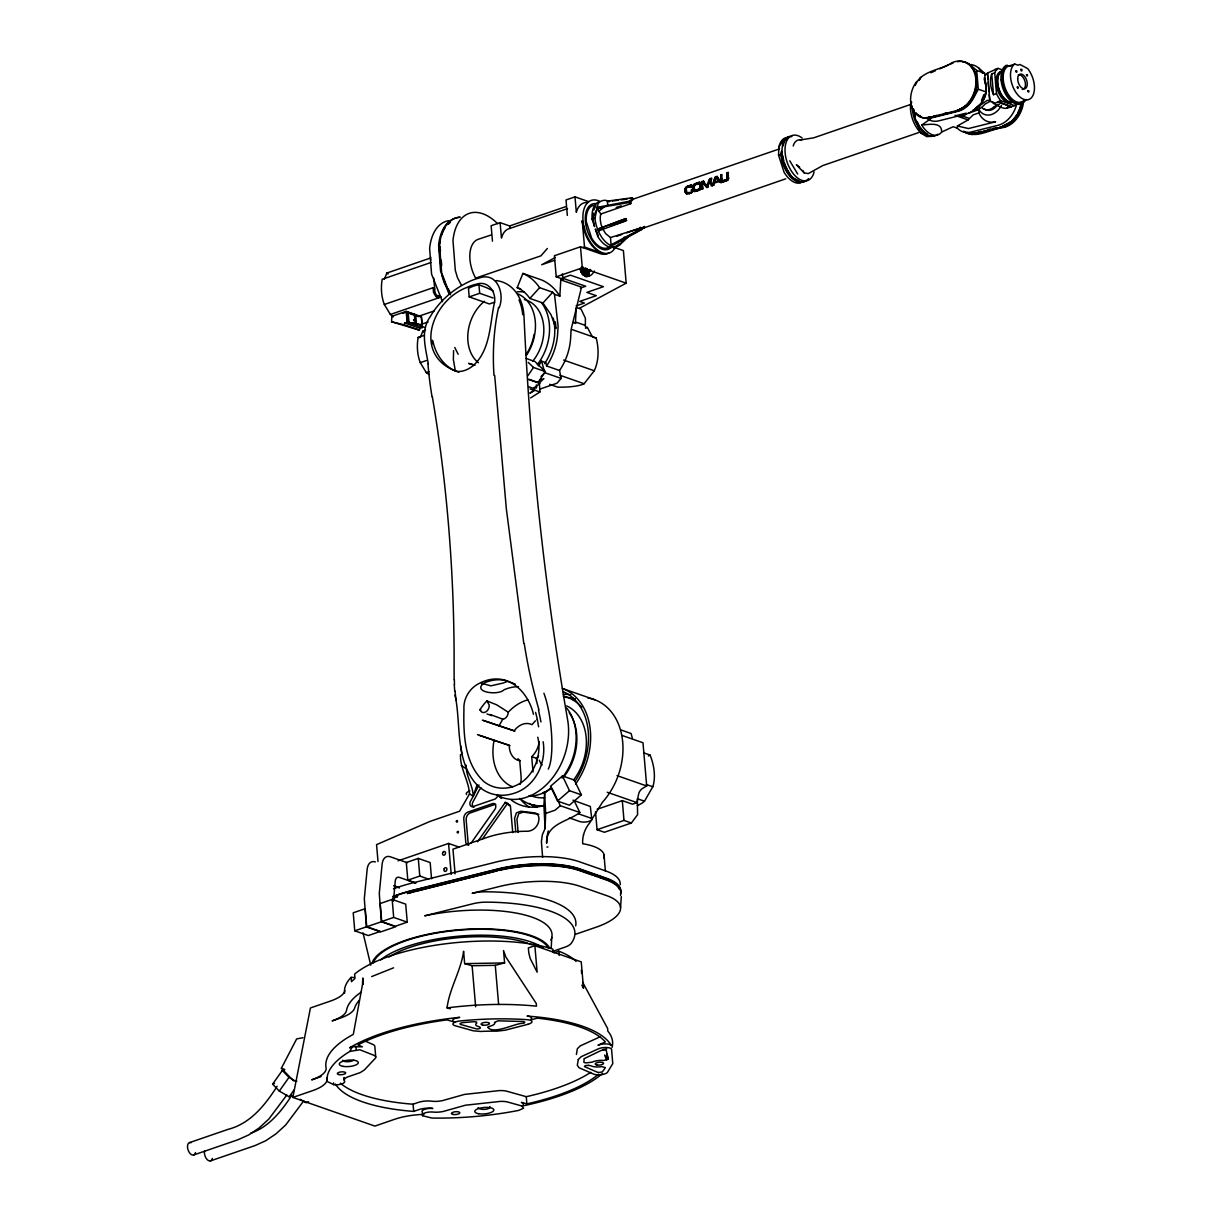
<?xml version="1.0" encoding="UTF-8"?>
<svg xmlns="http://www.w3.org/2000/svg" width="1222" height="1222" viewBox="0 0 1222 1222"><rect width="100%" height="100%" fill="white"/><g stroke="black" fill="none" stroke-linecap="round" stroke-linejoin="round"><path stroke-width="1.5" d="M393.469 901.164L395.241 881.138A7.668 4.323 71 0 1 399.38 877.396L415.648 883.094M721.866 178.137L721.973 178.183A15.351 8.661 71 0 1 721.988 174.563L720.843 174.868L721.515 181.345A1.741 1.451 -82.7 0 0 722.065 181.788A1.741 1.421 -89.8 0 0 722.599 181.864L723.057 181.879A4.552 3.712 87.4 0 0 723.531 181.757L724.02 181.62M542.614 857.386L541.407 841.393L542.369 834.748L545.088 828.531L545.669 813.424L544.615 793.093L551.55 787.289M1016.719 104.069A25.708 19.384 -70.7 0 1 998.007 125.316L970.864 132.068A23.019 17.368 -70.7 0 1 957.345 128.188L957.422 125.973L968.099 119.924L973.14 114.883L978.898 112.898A22.897 17.276 -70.7 0 0 995.579 121.803L968.435 128.554L957.422 125.973M1001.521 105.245A17.261 13.03 -70.7 0 1 978.914 109.598L978.898 112.898M581.764 269.1L580.236 270.154L581.26 268.366M582.329 271.712C582.054 277.669 581.764 268.718 585.506 269.237A1.848 1.069 -80.3 0 0 585.827 268.183M581.535 270.337L582.97 269.13L582.97 266.9M583.459 273.529L583.902 271.253L587.278 268.779L586.759 269.39A2.108 1.222 -80.3 0 0 587.125 268.748M544.615 793.093L543.912 805.527L545.088 828.531M582.222 270.077L583.031 267.664L583.169 268.412M800.609 182.903A23.783 13.427 71 0 1 784.081 172.241L778.521 155.148L778.964 146.762L783.974 139.919A23.783 13.427 71 0 1 791.871 136.665M551.183 948.409L551.779 937.442M555.307 321.86A47.582 35.881 -70.7 0 1 555.949 328.565L551.091 314.864L542.95 303.01L529.859 298.443A47.582 35.881 -70.7 0 0 517.212 287.674L522.894 273.423A62.918 47.459 -70.7 0 1 539.62 287.674L552.695 292.241A71.197 64.43 86.2 0 1 554.513 294.303L559.844 296.167L560.791 279.869L562.884 279.135L562.441 273.881M585.139 325.312L575.47 321.997L576.31 307.47L581.076 309.135L585.399 318.239L585.353 326.763L587.385 327.465L591.708 335.561A5.316 1.726 64.6 0 0 593.189 337.272L596.153 337.975A34.048 20.896 82.6 0 1 594.259 370.755L584.116 383.723A34.048 7.912 3.3 0 1 557.69 387.145L549.625 384.334M497.751 796.316L495.338 798.928L473.204 806.551A3.834 2.887 -70.7 0 1 470.256 805.313A3.834 2.887 -70.7 0 1 470.516 801.204L473.174 796.347C473.22 785.593 465.506 775.573 466.193 765.262M620.547 907.488L621.311 896.551M686.932 186.676A9.516 6.202 -54.9 0 0 686.443 186.89L685.068 189.716A11.181 10.372 19.7 0 0 685.053 190.372L685.084 190.693M684.977 189.135L684.962 189.379A11.38 10.509 23.7 0 0 684.962 190.495M701.611 182.261L702.192 189.074L703.215 188.723A15.351 8.661 71 0 1 702.497 182.139L702.757 182.124A21.492 6.339 40 0 0 706.958 187.516L706.835 187.47A21.492 6.339 40 0 1 702.665 182.093M711.693 178.794L710.578 182.124L712.395 185.652L711.235 185.958A15.351 8.661 71 0 1 710.517 179.374M984.856 82.302A16.696 12.587 -70.7 0 1 979.616 104.893L979.509 106.65A17.459 13.167 -70.7 0 1 974.606 109.125M979.357 105.107L979.509 106.65M453.591 350.653L453.362 359.543L455.348 371.045M582.222 274.186A15.351 8.875 -80.3 0 0 583.459 275.439L583.536 271.91M590.745 270.062L588.867 271.727L588.805 276.325L589.019 271.758L590.593 270.031M590.211 269.497L587.034 271.788L587.018 276.676L587.446 271.055L590.058 269.466M580.099 269.619L581.244 268.657M582.069 270.062L583.031 267.664M588.042 269.68L585.033 271.956L584.941 276.309A15.351 8.875 -80.3 0 0 587.018 276.676M581.687 270.368L581.107 272.369L582.191 270.52M700.97 188.57L701.031 187.44M576.387 1054.449L577.349 1048.751L580.236 1045.895L600.155 1036.791M597.146 809.285L622.303 800.624L632.538 804.198L637.029 802.64L638.464 794.712A7.668 5.789 -70.7 0 1 642.558 788.419L646.698 785.975L642.986 742.762L622.059 735.445M499.126 307.807C505.144 293.769 497.033 271.147 478.764 278.173A38.798 15.947 -36.9 0 0 470.302 281.075C453.912 288.499 439.492 300.795 430.388 316.406C420.062 330.902 425.699 348.026 428.25 363.759M423.958 1114.388A38.371 12.877 -4.9 0 0 394.63 1119.291L374.894 1126.088L292.852 1097.432L310.434 1007.967L330.429 1001.078A38.371 12.877 -4.9 0 0 344.833 990.599M911.123 104.527L911.658 101.991M624.259 237.053A23.982 13.534 71 0 1 608.739 244.4A23.982 13.534 71 0 1 594.977 218.219L598.062 203.692A23.982 13.534 71 0 1 607.914 200.897M806.077 180.382A23.783 13.427 71 0 1 790.802 177.159A23.783 13.427 71 0 1 780.919 154.323L781.561 151.284L781.393 154.476A23.019 12.984 71 0 0 801.113 181.635M783.974 139.919L783.348 142.837L784.341 140.545A23.019 12.984 71 0 1 788.541 137.582M583.536 834.87L583.108 836.795A21.782 16.436 -70.7 0 0 582.711 843.73L583.245 843.822A50.652 16.986 -4.9 0 1 603.851 858.073M583.306 273.499L584.528 270.856L583.688 271.941M584.895 269.909L585.75 268.168M582.497 271.742L583.2 270.826L582.13 273.056M583.474 269.833L584.345 268.29A1.772 1.023 -80.3 0 1 583.704 269.466L582.039 270.49A1.833 1.069 -80.3 0 0 581.107 272.369L581.55 271.253M419.406 330.154L391.59 321.768L391.804 316.315L406.178 311.366L421.407 316.681L422.323 327.496L419.94 328.321L404.711 323.005L404.177 324.838L419.406 330.154L419.94 328.321M460.679 745.863L461.977 754.173L460.48 754.692C459.961 768.455 468.576 780.171 469.553 793.826L473.174 796.347L477.115 784.616M983.832 94.629L981.587 100.723L986.276 92.001L984.657 73.228L978.791 68.127A25.708 19.384 -70.7 0 0 970.833 64.537M598.551 211.482L603.744 207.221L597.146 208.015L600.766 214.018L630.72 203.707L629.605 202.44L630.063 201.08L597.909 207.221L592.135 219.196L594.549 226.62L593.082 219.517A22.439 12.663 71 0 1 593.235 213.04M630.72 203.707L631.178 202.363L630.063 201.08M622.899 239.191L644.086 227.796L644.544 226.452M915.278 85.509C920.533 70.601 940.65 70.357 952.152 62.643A25.708 19.384 -70.7 0 1 975.828 79.247A25.708 19.384 -70.7 0 1 956.276 110.744L929.132 117.495A23.019 17.368 -70.7 0 1 911.856 107.231A23.019 17.368 -70.7 0 1 916.714 81.492M1007.906 106.711C1005.66 111.889 994.066 103.366 989.851 100.861A5.759 4.338 -70.7 0 0 986.811 100.571L979.601 105.734M429.518 258.361L386.824 273.056L384.731 278.494A3.315 1.115 -78.6 0 1 384.288 279.181M425.485 330.276L422.781 331.208L420.673 336.661A3.315 1.115 -78.6 0 1 420.017 337.547L418.123 337.44A43.87 33.101 -70.7 0 0 420.276 362.644L426.325 372.618A43.87 14.725 -4.9 0 0 429.212 374.482M584.742 269.879L585.552 268.703L585.155 269.619M643.704 752.859L650.073 755.074A34.048 19.216 71 0 1 652.792 786.769L644.498 801.204A34.048 11.426 -4.9 0 1 637.273 805.588M699.213 190.052A9.868 8.035 87.4 0 0 699.824 189.746L699.992 189.654A2.979 2.398 89.7 0 0 700.45 189.273L700.924 187.409M344.024 1078.934L344.115 1077.483L344.528 1080.065M473.174 796.347L478.963 784.906M709.386 179.71L709.799 178.672A21.11 13.87 -69.4 0 0 706.927 185.927L707.049 185.973M296.9 1081.088L293.479 1080.767L281.365 1068.272L296.656 1038.899L302.964 1037.722M349.874 1051.424L359.894 1049.774L373.871 1055.289A11.517 3.865 -4.9 0 1 374.497 1059.138L364.385 1069.937L360.246 1072.595L348.331 1076.689A11.517 3.865 -4.9 0 0 344.421 1081.088A7.286 2.444 -4.9 0 1 341.885 1083.883A7.286 2.444 -4.9 0 1 333.743 1084.678L327.175 1081.485A143.875 48.269 -4.9 0 1 349.874 1051.424L352.303 1046.75L362.384 1046.811L357.985 1044.902A140.805 47.23 -4.9 0 1 446.885 1019.896L454.706 1022.096M482.339 720.109L499.004 725.853L502.792 719.193A6.141 4.628 -70.7 0 0 508.26 712.212A46.039 34.735 -70.7 0 1 527.828 699.9M962.905 61.757A25.708 19.384 -70.7 0 1 970.833 65.346L976.699 70.448L978.303 89.221L973.629 97.943A25.708 19.384 -70.7 0 1 957.941 111.324L930.797 118.076L928.17 117.495L930.782 117.343M700.771 189.059L700.588 189.318A2.856 2.307 89.4 0 1 700.267 189.593L699.916 189.807A10.708 8.722 86.9 0 1 699.366 190.082M918.975 80.484L920.792 77.291L919.127 80.209M469.553 793.826L459.579 811.24L429.9 821.444L376.559 844.646L378.01 861.525M527.721 375.964L533.464 367.455L545.363 371.61L538.016 382.471L529.111 379.355M292.379 1095.645L289.186 1096.821L279.303 1091.078L272.613 1084.174L282.297 1070.457L284.023 1069.815M277.104 1086.312C265.357 1104.749 250.479 1123.598 228.3 1129.281L189.563 1142.601M279.303 1091.078L288.988 1077.361L282.297 1070.457M286.819 1095.019L268.794 1119.092L259.018 1128.028L248.845 1134.856L237.969 1139.744L193.595 1155.004M289.186 1096.821L294.028 1089.963M291.844 1095.233C281.61 1111.012 269.039 1126.959 250.617 1133.298M470.867 843.409L494.879 809.407A3.834 2.887 -70.7 0 0 495.506 805.069A3.834 2.887 -70.7 0 0 492.466 803.618L467.812 812.111A5.759 4.338 -70.7 0 0 463.78 819.061L465.781 842.264A3.834 2.887 -70.7 0 0 468.561 844.967M477.497 841.775L505.328 802.335L510.231 805.313M482.155 839.377L507.71 803.159M303.713 1100.915L285.673 1124.988L275.912 1133.924L265.739 1140.752L254.863 1145.64L210.474 1160.9M595.511 811.698L597.054 829.707L604.416 832.274L631.377 823.002L637.578 814.692L637.365 798.714L644.498 801.204M590.058 270.429L588.867 271.727M588.133 270.612L587.034 271.788M560.791 279.869L581.535 287.109L571.132 329.405L570.643 337.944A49.873 37.622 -70.7 0 1 559.539 370.495L561.142 378.408L557.018 383.204L539.681 389.176M547.38 248.463L540.949 255.841L475.618 278.127A27.816 15.703 71 0 1 478.841 239.1L491.091 235.006M584.177 268.947L583.322 269.802M529.859 298.443L539.62 287.674M542.95 303.01L552.695 292.241M535.435 720.812L531.952 724.661A19.185 14.465 -70.7 0 0 514.172 730.771L483.5 720.506M541.056 376.559L544.737 372.679L541.636 361.193L545.913 362.69L546.585 365.974L559.539 370.495M623.159 241.712L630.567 234.67M727.808 180.001L728.465 178.458A2.811 1.909 -85.9 0 0 728.434 177.816L728.327 176.839M581.122 269.68L581.626 266.747M562.456 775.939L550.48 786.296L557.522 801.067L569.406 805.222L581.382 794.85L574.34 780.079L562.456 775.939L569.498 790.695L581.382 794.85M557.522 801.067L569.498 790.695M548.281 830.914A38.371 28.946 -70.7 0 0 546.646 843.226C545.837 823.689 568.169 821.642 579.824 812.508L560.318 805.695L555.155 810.155L545.669 813.424M472.486 366.264C490.114 351.188 489.823 325.51 494.055 304.507C497.4 293.311 488.525 279.701 476.076 284.268A33.666 14.939 -38.8 0 0 466.575 287.582C431.32 300.902 412.578 355.22 456.356 371.305A27.892 20.071 -64.5 0 0 472.456 366.157M546.921 847.029L547.991 846.968M727.182 179.222L727.212 172.684A15.351 8.661 71 0 0 727.197 176.304L727.334 176.457M957.345 128.188L953.16 126.721L941.673 132.037A23.019 12.984 71 0 1 921.724 125.072L930.614 118.855M995.212 69.287L996.755 69.837M606.601 1060.192L604.691 1055.044L608.082 1059.214L606.341 1050.66A3.07 1.023 -4.9 0 0 604.172 1049.988A3.07 1.023 -4.9 0 0 601.025 1050.538L583.994 1058.741A113.951 38.218 -4.9 0 1 583.856 1061.964A3.07 1.023 -4.9 0 0 586.575 1062.834L592.044 1062.162A9.593 3.223 -4.9 0 1 603.668 1060.452L608.082 1059.214L607.212 1054.342M999.718 127.21L1003.109 126.37L1013.267 120.306A24.944 18.819 -70.7 0 0 1021.898 102.404M968.038 104.573L957.926 110.591L968.038 104.573A24.944 18.819 -70.7 0 0 970.573 66.11M529.859 393.056L534.503 390.108L539.925 391.987L539.406 382.868L543.882 378.621L540.414 379.813M530.394 392.995L534.381 390.46L533.8 388.52L528.622 386.717M530.623 397.914L539.925 391.987M650.073 755.074L648.347 755.99M696.83 184.171L695.792 184.537A13.778 9.348 -58.1 0 0 695.226 184.812A7.118 4.903 -59.2 0 0 694.753 184.965L694.111 186.569A9.348 8.722 -5.1 0 0 694.111 187.073L694.371 189.273A4.308 3.865 -62.7 0 0 694.539 189.807L695.181 190.25A9.669 7.76 -85.8 0 0 695.898 190.082A28.152 22.607 -86 0 0 696.571 189.884A31.207 25.082 -86.4 0 0 697.258 189.654L697.136 189.639A31.192 25.097 -86.8 0 1 696.464 189.868L696.235 189.929A28.167 22.592 -85.4 0 1 695.547 190.082L694.111 188.448A14.297 11.441 56.5 0 1 694.05 187.974L694.753 184.904M1003.109 126.37L1013.267 120.306M598.047 229.003L625.832 218.585L626.565 220.357L625.114 221.182L598.78 230.775L598.047 229.003L625.832 218.585M598.78 230.775L600.689 229.69M686.336 186.89L685.099 188.402A5.499 4.781 -42.2 0 0 685.007 189.135M610.481 237.572L641.626 227.674L641.779 229.507L640.588 229.094L611.092 244.797L610.481 237.572L605.623 233.585L602.599 228.606M641.779 229.507L614.529 244.446L611.092 244.797M579.289 308.372L626.183 283.168L623.388 250.571L613.429 247.104M555.43 257.445L541.713 264.746L554.62 260.301M930.843 72.785L935.288 70.815M939.749 68.86L948.654 64.934M950.136 64.277L953.099 62.964M481.468 788.098L480.582 788.572A4.246 3.208 -70.7 0 0 479.146 790.298A293.586 221.457 -70.7 0 1 472.883 802.029A3.834 2.887 -70.7 0 0 473.892 807.36M957.208 110.347L962.493 108.147A24.944 18.819 -70.7 0 0 971.414 99.119M1002.391 126.126L1007.722 123.896M606.738 1048.934L602.736 1049.652M726.708 180.657L726.937 180.566A16.971 13.793 88.3 0 0 727.472 180.306A2.918 2.383 87.4 0 0 727.961 180.031L728.587 178.595A2.612 1.787 -85.7 0 0 728.556 177.938L728.495 177.404M371.687 976.561L393.576 967.824M352.303 1046.75L349.568 1047.819A143.875 48.269 -4.9 0 1 459.716 1017.361A7.668 2.581 -4.9 0 0 453.469 1021.607M698.159 189.273L698.281 189.227A14.878 11.945 -86 0 0 699.198 188.83L699.839 187.302A8.86 2.551 89.8 0 0 699.794 186.844L699.763 186.202M726.235 180.841L725.456 181.055M690.476 193.091L690.613 193.045A16.833 13.717 87.3 0 0 691.683 192.664L691.56 192.618A15.642 12.739 87.4 0 1 690.613 193.03L689.468 193.458L690.461 193.183M726.036 180.917L724.371 181.421M698.144 189.364L698.541 189.211A14.145 11.319 -85 0 0 699.167 188.875A6.339 5.071 -85.4 0 0 699.564 188.723L699.962 187.272M695.669 184.507L697.38 183.987M695.746 183.606L696.754 183.239M726.632 179.435A21.385 17.139 -85.3 0 1 725.807 179.787L724.035 180.444A15.794 12.694 -86.7 0 1 723.012 180.734M725.685 179.894L723.913 180.413A15.046 12.067 -85.8 0 1 722.889 180.673M696.25 183.422L695.624 183.575A20.453 13.274 -54.5 0 0 694.783 183.774M689.361 192.312L688.139 192.709M393.469 898.109L397.608 896.581L392.72 898.139M272.613 1084.174L274.522 1083.471M308.631 1101.77L306.065 1102.718L300.138 1099.265M688.383 187.088L688.903 186.813M696.311 183.315L698.541 182.658A10.28 6.614 -54.1 0 1 699.488 182.46M688.551 185.988L688.398 186.034A27.22 17.551 -54.2 0 0 687.925 186.111L687.879 186.309A27.281 17.444 -53.7 0 1 688.505 186.172M696.647 183.193L698.342 182.643M689.666 193.458L688.765 193.687M566.107 206.518L509.635 225.963L500.119 222.633L491.137 225.719L492.451 241.177M588.729 201.661L574.997 196.864L566.015 199.965L567.329 215.408M500.119 222.633L501.448 238.076A27.816 15.703 71 0 1 509.849 228.453L567.497 208.626M607.701 205.204L607.395 201.584L609.641 200.82L631.743 197.842L633.042 199.629M393.255 316.315A43.87 14.725 -4.9 0 1 390.383 314.466L384.334 304.492A43.87 33.101 -70.7 0 1 382.18 279.288L430.954 262.501M609.702 201.615L607.395 201.584M1001.964 69.746L998.038 68.371L987.468 73.045A5.759 4.338 -70.7 0 1 984.657 75.367M1022.875 102.373A20.53 11.578 71 0 1 1004.194 91.558A20.53 11.578 71 0 1 1005.874 65.576L1010.808 66.355M1014.734 64.048A19.185 10.83 71 0 0 1014.504 90.092A19.185 10.83 71 0 0 1032.468 96.355A19.185 10.83 71 0 0 1027.626 68.554L1019.927 64.461L1018.018 65.194L1014.734 64.048L1007.386 66.568A19.185 10.83 71 0 0 1006.424 91.146A19.185 10.83 71 0 0 1023.822 100.555M597.146 208.015L629.605 202.44M994.708 72.831L996.495 93.666L993.501 94.705A20.53 11.578 71 0 1 991.714 73.855L994.708 72.831A20.53 11.578 71 0 1 998.038 68.371M631.163 199.843L779.514 148.885M910.344 104.573L813.715 137.826L800.166 139.995M626.84 202.333L631.973 200.576L631.743 197.842M616.209 207.511L621.204 205.8M594.977 218.219L592.135 219.196A23.982 13.534 71 0 1 599.59 201.584M701.535 181.513L703.857 181.62M709.799 178.672L711.739 178.091M715.542 176.701L715.176 177.709A19.98 13.106 -73 0 0 712.823 185.5L712.701 185.454A19.934 13.091 -73 0 1 715.542 176.701L717.467 176.93A19.995 6.599 43 0 0 721.27 182.597L719.468 182.246M727.212 172.684L728.373 172.363A15.351 8.661 71 0 0 728.358 175.983L728.236 175.937M778.521 155.148L780.919 154.323M1002.346 78.422L1001.23 80.041L1003.231 80.835L1002.346 78.422A20.53 11.578 71 0 1 1007.218 65.117M716.153 177.434L716.413 177.434A20.255 6.584 42.5 0 0 718.46 180.673L714.473 181.971A20.316 13.32 -72 0 1 716.153 177.45L716.413 177.434A20.255 6.568 42.5 0 0 718.383 180.642L718.475 180.673M1003.033 78.666L1001.933 80.163L1003.231 80.835M688.903 186.844A13.518 9.18 -58.2 0 1 690.629 186.34L691.194 187.638L692.309 187.149M691.423 189.792L691.591 190.281A4.903 2.765 -88 0 1 691.637 190.876C689.758 193.213 693.76 186.783 692.462 192.022A1.894 1.528 89.4 0 1 692.08 192.419L692.553 190.25M691.545 189.838L692.492 189.624M713.77 185.072A19.888 13.121 -72.5 0 1 714.137 183.163L718.948 181.559L719.59 182.292M706.835 187.47L707.782 187.226A21.37 14.022 -68.7 0 1 710.501 179.466A21.37 14.022 -68.7 0 0 707.675 187.195L707.782 187.226M712.701 185.454L713.938 185.118M610.588 225.856L626.565 220.357M384.334 304.492L433.123 287.705L434.574 288.759M997.824 101.823L1011.404 106.742L997.824 101.823L1000.818 100.784L1014.581 105.596A20.53 11.578 71 0 0 1016.399 103.839M993.532 103.61L998.023 102.068M608.709 252.969A27.816 15.703 71 0 1 600.124 253.626L580.496 246.783L554.421 255.749L556.224 276.814L562.884 279.135M968.389 113.218L978.914 109.598M433.123 287.705L433.52 292.44A28.778 16.237 71 0 0 436.04 296.579L439.324 295.449M582.879 247.608L584.513 247.043L601.743 253.061A27.816 15.703 71 0 1 582.268 220.938L584.513 247.043M999.382 104.267L994.066 106.681A12.464 9.409 -70.7 0 1 982.488 108.223M616.667 236.274L621.647 234.548M626.642 232.837L639.961 228.254M921.021 131.762L822.803 165.566L808.292 173.6L804.198 172.898L796.332 164.741L799.646 167.109M390.383 314.466L439.156 297.679L438.759 296.091M785.761 178.809L640.817 228.972M402.649 313.382L406.834 311.931L414.441 314.589M406.957 312.664L414.395 314.421L415.205 323.861L407.766 322.089L406.957 312.664L409.294 313.474M1006.913 108.284L1014.581 105.596M413.189 314.833L414.395 314.421M493.046 290.882A140.24 79.14 71 0 0 485.852 287.399L478.948 284.818A40.28 30.382 -70.7 0 0 468.469 288.423L469.202 296.9L479.681 293.295L493.153 298M613.673 247.974L616.652 246.951M417.863 316.544L434.131 310.953M404.711 323.005L407.109 322.18L422.323 327.496M407.766 322.089L415.205 323.861M422.064 325.144L415.205 323.57L422.064 325.144L421.33 316.574L418.52 316.422M556.224 276.814L582.298 267.847L626.183 283.168M421.269 324.319L428.036 321.982M494.65 302.155L489.411 303.957L469.202 296.9M418.123 337.44L424.217 335.347M580.404 288.087L585.72 286.254L562.166 278.036L570.46 275.179L603.424 286.696L586.865 292.394L596.275 295.693L579.717 301.391L584.422 303.025L576.142 305.882M420.276 362.644L426.386 360.551M426.325 372.618L429.044 371.687M398.097 860.807L448.566 843.44L459.273 847.182M431.549 878.74L430.175 862.564L418.275 858.409L406.3 862.533L407.812 880.176L415.74 882.941M407.812 880.176L419.788 876.052L428.708 879.168M392.155 899.407L380.179 903.532L381.722 921.541L395.271 926.276L407.247 922.152L405.704 904.143L392.155 899.407L393.698 917.417L407.247 922.152M597.054 829.707L623.999 820.436L631.377 823.002M354.762 930.813L368.311 935.548L380.302 931.424L366.737 926.688L365.195 908.694L353.219 912.803L354.762 930.813L381.386 921.77L395.653 926.765L380.684 931.912L366.417 926.933L364.309 898.674L367.15 869.422A15.351 8.661 71 0 1 375.429 861.953M381.722 921.541L393.698 917.417M534.869 945.691L528.362 947.936L528.79 952.839L530.18 958.491L537.145 972.177L534.869 945.691L581.244 961.882L583.52 988.369L581.871 985.161M575.623 934.265L595.924 927.284A65.423 21.95 -4.9 0 0 606.433 895.543L580.007 886.317A65.423 21.95 -4.9 0 0 499.05 886.592L472.135 893.328A18.88 6.339 -4.9 0 1 484.981 891.8A117.511 39.41 -4.9 0 1 575.699 925.833M552.726 951.373L564.701 947.249A18.88 6.339 -4.9 0 0 571.209 943.369A115.678 38.798 -4.9 0 0 486.188 902.157A18.88 6.339 -4.9 0 0 473.22 903.684L424.752 915.813A92.735 31.115 -4.9 0 1 517.212 913.277A92.735 31.115 -4.9 0 1 550.847 940.146M553.841 952.855L558.79 951.159A118.946 39.898 -4.9 0 1 576.081 961.378M321.096 1076.582L311.671 1079.836A38.371 12.877 -4.9 0 0 326.06 1067.845A143.875 48.269 -4.9 0 1 353.326 1034.347L362.491 984.52L362.781 978.012L363.316 984.199M292.852 1097.432L312.603 1090.635A38.371 12.877 -4.9 0 0 326.992 1078.659L326.87 1077.88M340.358 1083.181A137.735 46.207 -4.9 0 0 413.067 1104.214L418.275 1102.427A11.517 3.865 -4.9 0 1 431.58 1101.175A11.517 3.865 -4.9 0 0 444.9 1099.937L464.482 1094.423L495.72 1090.986A11.517 3.865 -4.9 0 1 506.84 1091.246L526.27 1096.684A140.805 47.23 -4.9 0 0 590.669 1072.381M335.454 1084.082A137.735 46.207 -4.9 0 0 413.693 1111.409L418.886 1109.622A11.517 3.865 -4.9 0 1 432.206 1108.385L432.817 1108.461A7.286 2.444 -4.9 0 0 424.691 1109.316A7.286 2.444 -4.9 0 0 422.354 1112.142L422.659 1115.732L431.824 1118.038A143.875 48.269 -4.9 0 0 518.724 1110.386L523.596 1108.186L521.702 1105.956L507.756 1102.045A11.517 3.865 -4.9 0 0 496.651 1101.801L465.399 1105.223L445.816 1110.737A11.517 3.865 -4.9 0 1 433.123 1112.066A7.286 2.444 -4.9 0 0 424.996 1112.921A7.286 2.444 -4.9 0 0 422.659 1115.732M697.686 190.708L698.205 190.525A25.891 21.095 87.4 0 0 699.366 190.052M697.655 190.632L698.327 190.403A23.89 19.445 87.6 0 0 698.724 190.204M697.686 183.88L698.022 183.697A11.395 7.775 -58.6 0 1 698.923 183.499L699.763 184.873M689.239 193.611L688.719 193.779M724.997 181.223L723.73 181.635M688.261 192.755L687.757 192.816A15.504 12.434 -85.5 0 1 687.268 192.939M695.761 191.228L697.411 190.708L694.554 191.426A1.68 1.359 -90 0 1 693.989 191.228L693.882 191.167A1.879 1.573 -81.3 0 1 693.439 190.586L692.905 188.112M688.139 192.801L687.894 192.786A15.015 12.006 -84.2 0 1 687.375 192.954L686.26 191.991A14.679 11.135 57.1 0 1 686.092 191.38M413.968 891.709L407.277 893.511L496.926 870.66A67.149 22.531 -4.9 0 1 580.022 870.37L606.463 879.596A67.149 22.531 -4.9 0 1 620.455 895.39M695.547 191.365L694.875 191.472A1.696 1.39 -86.7 0 1 694.111 191.289L693.332 190.036A8.997 8.585 -6.9 0 1 693.195 189.395L693.011 187.837M495.277 965.319L504.594 962.905L503.525 950.533L505.832 956.979L536.259 1003.476L536.489 1006.18A143.875 48.269 -4.9 0 0 447.069 1007.906C449.375 988.522 461.061 970.635 463.596 951.251L464.65 963.639L472.12 965.731L495.277 965.319L498.637 1004.53M530.913 1019.851L537.42 1018.155A140.805 47.23 -4.9 0 1 605.364 1041.892L598.001 1045.253A7.668 2.581 -4.9 0 1 605.791 1043.894A7.668 2.581 -4.9 0 1 611.26 1045.497A143.875 48.269 -4.9 0 0 527.049 1016.093A7.668 2.581 -4.9 0 1 530.684 1019.453M415.831 891.235L497.278 870.858M933.455 116.258L936.862 115.403M943.644 113.722L947.035 112.882M944.362 113.967L947.753 113.127M955.772 115.754L965.96 113.234M978.272 132.129L981.281 131.38M987.315 129.883L990.324 129.12M993.349 128.371L996.358 127.623M979.357 132.281L970.864 133.473L975.981 133.855L1003.125 127.103A25.708 19.384 -70.7 0 0 1022.493 102.388M982.748 131.441L986.139 130.601M989.53 129.746L992.921 128.906M597.451 208.58L603.744 207.221M698.877 183.483L699.641 184.766M690.736 185.332L690.873 185.301A17.551 11.349 -54.4 0 0 689.315 185.637M699.06 182.46L700.191 182.521A1.986 1.298 -61.3 0 1 700.466 182.781L700.817 186.095M690.995 185.347L691.331 185.301A1.802 1.191 -58.5 0 1 691.835 185.439L692.141 186.248A8.6 2.475 -83.8 0 1 692.217 186.706L692.187 187.103M970.864 133.473L975.248 132.877M612.298 201.034L618.195 200.24M621.143 199.843L627.039 199.049M629.987 198.651L632.935 198.254M575.47 321.997L575.837 323.433L573.072 322.471M722.767 181.849L722.935 181.834A4.552 3.712 86.9 0 0 723.409 181.727M921.724 125.072C928.17 124.629 942.147 121.39 941.673 132.037M464.65 963.639L504.594 962.905M686.825 194.161L685.16 192.129A11.349 10.54 25.8 0 1 685.038 191.274L685.145 191.289A11.441 10.647 24.5 0 0 685.221 192.083L686.947 194.206M722.599 181.91L722.248 181.849A1.726 1.421 -83.4 0 1 721.683 181.467L721.591 181.33A2.169 1.864 -76.4 0 1 721.331 180.841L721.148 180.046M686.993 193L686.092 188.341A3.162 2.581 -53.1 0 0 686.016 188.768L685.97 189.792A12.281 11.074 35 0 0 686 190.372L686.245 191.365M910.925 102.236A23.019 12.984 71 0 0 921.159 133.137L928.491 136.009L933.959 136.222L926.688 136.62L921.159 133.137L917.966 126.34A23.019 12.984 71 0 1 912.254 106.146M699.748 182.429L700.603 183.758M690.888 186.386L691.285 187.18M344.65 993.058A118.946 39.898 -4.9 0 1 351.111 977.356L354.38 977.539M458.968 372.114C445.052 368.433 435.414 354.487 432.848 340.77M585.033 271.956L586.239 270.658L584.941 276.309M580.694 271.452L581.26 272.399M920.502 115.815L918.532 115.372A23.019 17.368 -70.7 0 1 916.21 112.913M926.475 134.405L921.159 133.137L926.902 134.557L928.491 136.009M391.59 321.768L404.177 324.838M502.792 719.193L490.297 714.534M538.856 814.326L523.215 812.08L518.77 813.699L516.967 819.107L518.113 832.411M963.7 131.151C976.073 140.026 991.057 128.341 1004.072 127.439A25.708 19.384 -70.7 0 0 1023.349 103.381M447.069 1007.906L450.322 1008.822M598.505 1074.275A140.805 47.23 -4.9 0 1 526.881 1103.894L521.397 1102.351L523.23 1103.313L523.291 1104.581M475.098 365.256L468.606 363.377L473.433 364.798M499.004 725.853L514.936 731.123M497.491 741.418L509.253 745.313A19.185 14.465 -70.7 0 0 519.732 760.771L521.046 776.169A17.963 10.143 71 0 1 521.091 779.85A17.704 9.99 71 0 1 520.786 782.172A17.536 9.898 71 0 1 520.175 784.341M477.42 734.636L510.017 745.649M496.376 741.051L479.421 735.323M1005.874 65.576L1007.738 66.232M976.699 70.448L984.657 73.228M978.303 89.221L986.276 92.001M960.217 115.235L968.802 118.229M960.767 115.769L963.15 116.594A12.281 9.257 -70.7 0 0 966.373 113.402M954.962 115.326L968.099 119.924M720.843 174.868L720.965 174.914A15.351 8.661 71 0 0 720.949 178.534L721.026 179.252M717.131 176.228L717.009 176.197A19.949 6.599 43 0 0 721.148 182.552L721.27 182.597M714.473 181.971L714.595 182.017A20.316 13.335 -72 0 1 716.26 177.48M703.46 180.932L703.337 180.887A21.309 6.37 40.4 0 0 706.927 185.927M712.395 185.652L712.212 184.858M522.894 273.423L541.911 280.067A62.918 47.459 -70.7 0 1 559.844 296.167M517.212 287.674L520.664 288.881M571.988 329.528L596.153 337.975M441.157 296.961L437.583 295.724A3.834 2.169 71 0 1 434.895 291.279L433.764 278.081M436.04 296.579L439.156 297.679M563.632 360.062L594.259 370.755M416.901 315.856L414.472 315.001L415.679 314.589L416.412 323.158M410.852 314.023L412.41 314.558M526.056 358.428L534.976 361.544L545.363 371.61M391.804 316.315L393.331 316.849M559.951 375.276L584.116 383.723M544.737 372.679L561.142 378.408M528.225 379.339L539.666 383.341A65.24 49.216 -70.7 0 1 533.8 388.52M530.058 388.947L534.381 390.46M594.793 699.778L562.364 688.444A63.3 47.75 -70.7 0 1 575.577 784.096M620.639 729.855L631.102 733.505L632.354 738.287M482.018 683.434L490.862 685.848L503.449 682.961A59.466 44.863 -70.7 0 1 507.008 681.616M486.921 700.97L489.212 705.018A6.141 4.628 -70.7 0 1 485.577 712.029A6.141 4.628 -70.7 0 1 479.986 709.829L479.91 709.753A52.21 39.379 -70.7 0 1 486.845 700.893L496.651 704.804L508.26 712.212M479.91 709.753L480.933 710.104M487.028 713.969L491.779 715.634M646.423 784.555L652.792 786.769M617.049 775.619L646.698 785.975M539.192 741.662A19.185 14.465 -70.7 0 1 531.707 756.647L536.458 758.312L536.916 763.521M607.212 792.238L637.029 802.64M572.95 800.166L590.318 806.474L591.845 819.58M578.602 813.867L590.44 817.992A6.721 2.245 -4.9 0 1 589.355 821.26A6.721 2.245 -4.9 0 1 579.961 821.612L569.437 817.93M593.281 875.41L579.427 870.568A66.37 22.271 -4.9 0 0 498.943 870.446M594.534 875.853L597.054 876.724M598.306 877.167L600.827 878.053M602.079 878.481L605.868 879.809A66.37 22.271 -4.9 0 1 619.615 889.662M407.369 862.732L390.398 856.805A15.351 8.661 71 0 0 382.119 864.275L379.278 893.511L381.386 921.77M394.156 885.797L399.441 887.63M393.896 885.874L399.319 887.768M281.365 1068.272L284.879 1069.51M365.149 1041.083L372.939 1044.474A11.517 3.865 -4.9 0 1 374.818 1046.276L375.75 1057.076M515.256 684.106L505.679 680.578A52.21 39.379 -70.7 0 0 484.294 682.899C471.203 692.095 498.24 695.944 504.044 689.788A52.21 39.379 -70.7 0 1 518.449 686.657M967.641 132.602L972.07 134.588L967.35 132.358M798.714 180.657L791.734 177.358L787.961 170.622M288.988 1077.361L294.334 1080.462M461.244 765.384L465.613 768.424M497.323 794.804L501.57 798.348L499.554 795.553M505.328 802.335L510.49 806.413L512.736 832.61M917.966 126.34L919.601 127.852L916.118 121.895L912.849 109.583L916.118 121.895M528.286 362.43L533.464 367.455M537.97 381.676L539.666 383.341M643.246 226.849L644.086 227.796M978.791 68.127L982.519 73.259M643.582 752.263L644.147 753.088M789.763 160.8L797.676 174.013M802.778 170.408L804.198 172.898M461.336 285.047L457.486 277.73L455.302 270.352L452.98 240.444A55.25 31.176 71 0 1 497.66 223.687M450.551 294.808L444.014 282.374L441.829 274.996L439.508 245.087A55.25 31.176 71 0 1 460.327 217.073M442.501 301.712L431.58 274.156L429.625 248.494A55.25 31.176 71 0 1 448.902 220.647M454.752 347.491L458.174 354.273M449.574 293.54L442.227 274.354M574.676 801.724L579.824 812.508M552.1 788.465L556.56 797.813M557.125 798.974L560.318 805.695M582.634 982.259L607.594 1028.405L607.823 1031.093A143.875 48.269 -4.9 0 1 612.085 1047.407M598.322 235.663L595.328 229.003L597.741 236.426A23.982 13.534 71 0 0 618.775 244.095M624.396 219.41L625.114 221.182M584.635 229.324L582.268 220.938L584.635 229.324A27.816 15.703 71 0 0 599.559 251.411A27.816 15.703 71 0 0 615.216 247.531M449.07 294.028L440.562 271.055L438.606 245.393A55.25 31.176 71 0 1 459.441 217.379M533.464 714.29C529.432 696.723 515.424 678.653 495.888 678.974A52.103 40.341 -75.8 0 0 479.986 683.037C469.935 687.589 463.26 698.22 463.932 709.31C463.352 734.162 464.253 763.857 484.156 781.759A52.21 39.379 -70.7 0 0 503.586 788.175C528.576 787.793 543.378 759.702 537.772 737.187M984.26 77.78L985.467 82.622M913.262 109.109L914.866 115.586A22.256 12.556 71 0 1 913.735 109.277M692.232 185.958L691.927 185.469A1.848 1.207 -55.7 0 0 691.331 185.316M363.041 932.875L370.74 965.212M702.131 188.325L702.314 189.12M538.444 709.738L540.964 721.973M455.195 695.608C460.938 723.913 455.409 755.731 473.342 780.537A59.466 44.863 -70.7 0 0 513.118 793.582C534.885 787.442 546.723 763.17 543.133 741.739M455.271 694.814L455.989 700.084M523.81 643.49L506.351 508.932L494.681 375.46M721.927 178.809L722.355 180.428A1.833 1.558 -75.2 0 1 722.217 180.001L722.034 178.794M554.498 294.303L558.103 326.182L557.675 333.423A49.873 37.622 -70.7 0 1 546.585 365.974M989.178 94.736L989.851 100.861L987.468 73.045L987.987 79.231M727.258 176.885L726.937 179.252A6.996 5.591 -85.2 0 1 726.494 179.466A21.003 16.818 -85.2 0 1 725.685 179.741M991.714 73.855L993.501 94.705M988.262 82.317L989.056 91.589M700.802 184.583L700.786 184.43A9.516 2.276 -88.3 0 0 700.741 183.972M640.435 227.261L640.588 229.094M580.496 246.783L582.298 267.847M581.779 266.778L581.901 268.168M574.997 196.864L576.326 212.307A27.816 15.703 71 0 1 587.782 202.547M622.303 800.624L623.999 820.436M603.973 854.438L605.394 871.072M509.635 225.963L509.849 228.453M558.79 951.159L559.157 955.467M553.092 951.953L552.848 949.082A118.946 39.898 -4.9 0 0 354.624 974.087L354.991 978.41L351.478 981.678L351.111 977.356M531.707 756.647L533.021 772.044M478.948 284.818L479.681 293.295M515.73 831.586L514.599 818.282L516.402 812.874L520.832 811.255L533.8 812.767A7.668 5.789 -70.7 0 1 538.658 821.413C537.42 827.493 531.784 831.968 525.521 831.25A47.964 16.085 -4.9 0 0 487.181 837.391L452.965 849.168L455.088 873.806M526.27 1096.684L526.881 1103.894M481.56 683.251L481.636 684.183M440.103 246.859L440.455 250.861M441.249 260.194L441.707 265.541M440.119 257.842L439.202 247.165A54.104 30.535 71 0 1 439.92 241.605M440.241 259.171L441.264 271.177M430.755 260.133L430.556 257.766A28.778 16.237 71 0 1 430.847 257.292M420.765 324.319L420.872 325.556M472.12 965.731L475.648 1006.806M413.601 319.553L413.693 320.729M413.907 323.097L413.998 324.273M408.163 312.252L408.973 321.676M406.178 311.366L407.109 322.18M448.566 843.44L451.224 874.31M418.275 858.409L419.788 876.052M413.067 1104.214L413.693 1111.409M355.953 1046.154L356.259 1049.744M333.591 1082.875L333.743 1084.678M454.706 691.194L454.279 684.534M693.027 188.157L692.996 187.684A11.273 10.402 22.8 0 1 692.981 187.195A9.898 9.241 4.3 0 1 692.996 186.722L693.286 185.316A1.589 1.146 -56.3 0 1 693.714 184.659A1.879 1.253 -55.7 0 1 694.218 184.278L694.402 184.186A11.074 7.225 -54.9 0 1 694.906 183.926A11.181 7.301 -54.9 0 0 694.279 184.11L692.874 187.638M536.321 384.884L536.489 388.031L534.35 387.282L534.503 390.108M454.141 679.569L454.095 667.472A1419.597 1070.854 -70.7 0 0 432.359 396.906M393.606 896.551A95.148 31.925 -4.9 0 1 413.846 890.258L497.155 869.422A66.37 22.271 -4.9 0 1 579.304 869.132L605.73 878.358A66.37 22.271 -4.9 0 1 619.493 888.226M372.068 962.905A90.061 30.214 -4.9 0 1 459.243 929.728A90.061 30.214 -4.9 0 1 549.686 948.135M380.638 959.942A88.824 29.802 -4.9 0 1 462.39 935.884A88.824 29.802 -4.9 0 1 543.24 948.028M373.29 962.86A88.824 29.802 -4.9 0 1 459.273 930.141A88.824 29.802 -4.9 0 1 548.449 948.303M388.963 957.055A84.41 28.32 -4.9 0 1 527.553 943.155M529.111 943.72A84.41 28.32 -4.9 0 1 532.028 944.912M536.825 807.406A57.556 43.412 -70.7 0 1 532.364 804.977M571.881 698.388A57.556 43.412 -70.7 0 1 575.211 699.106M537.191 806.52A56.594 42.694 -70.7 0 1 534.228 805.008M571.652 699.305A56.594 42.694 -70.7 0 1 574.936 700.023M620.18 884.804A67.149 22.531 -4.9 0 0 605.715 870.95L579.289 861.724A67.149 22.531 -4.9 0 0 496.193 862.014L412.883 882.849A95.912 32.169 -4.9 0 0 393.469 888.806M392.644 896.566A95.912 32.169 -4.9 0 1 413.494 890.059L496.804 869.209A67.149 22.531 -4.9 0 1 579.9 868.934L606.341 878.16A67.149 22.531 -4.9 0 1 620.486 893.496M529.187 807.07A60.626 45.733 -70.7 0 1 519.778 798.363M563.418 694.34A60.626 45.733 -70.7 0 1 570.811 694.783M535.037 806.78A57.556 43.412 -70.7 0 1 529.172 803.389M564.854 697.319A57.556 43.412 -70.7 0 1 575.073 698.984M468.774 844.845A3.834 2.887 -70.7 0 1 468.148 843.104L466.162 819.886A5.759 4.338 -70.7 0 1 470.195 812.936L494.849 804.458A3.834 2.887 -70.7 0 1 495.765 804.305M583.52 834.87A23.279 17.566 -70.7 0 1 589.31 823.384L589.646 822.971A41.059 26.502 -87.9 0 1 590.44 821.627L602.415 802.274A63.3 47.75 -70.7 0 0 622.303 738.668A63.3 47.75 -70.7 0 0 587.843 697.961M563.113 691.621A60.626 45.733 -70.7 0 1 575.058 781.194M543.912 805.527A60.626 45.733 -70.7 0 1 511.285 800.028M466.59 794.56A9.593 3.223 -4.9 0 1 469.874 790.924M569.223 712.747A48.345 36.461 -70.7 0 1 564.029 776.688M545.73 791.551A48.345 36.461 -70.7 0 1 542.812 792.681M566.58 705.873A48.345 36.461 -70.7 0 1 573.546 780.003M544.523 797.706A48.345 36.461 -70.7 0 1 530.287 795.4M563.311 696.143A56.594 42.694 -70.7 0 1 581.733 707.385M543.866 805.741A56.594 42.694 -70.7 0 1 520.083 798.669M1026.129 99.41A20.53 11.578 71 0 1 1012.855 100.968A20.53 11.578 71 0 1 1002.529 80.591M1024.204 100.815A20.53 11.578 71 0 1 1023.578 101.655M1018.232 74.771A7.668 4.323 71 0 1 1025.029 81.462A7.668 4.323 71 0 1 1022.264 89.435M1000.818 100.784A20.53 11.578 71 0 1 996.495 93.666M1012.519 102.205A16.497 9.302 71 0 1 997.335 89.542A16.497 9.302 71 0 1 1002.407 71.105M972.727 110.255A17.459 13.167 -70.7 0 0 984.932 104.16L989.667 101.563A5.759 4.338 -70.7 0 1 991.164 101.35M992.554 101.777A5.759 4.338 -70.7 0 1 993.669 102.755M979.265 106.024A16.696 12.587 -70.7 0 1 975.889 107.964M1012.901 102.159A16.497 9.302 71 0 1 998.832 89.023A16.497 9.302 71 0 1 1002.712 70.784M1012.839 101.976A16.314 9.196 71 0 1 998.939 88.992A16.314 9.196 71 0 1 1002.773 70.968M808.552 178.595A23.783 13.427 71 0 1 785.593 167.017A23.783 13.427 71 0 1 789.504 136.436M787.121 169.14A23.019 12.984 71 0 1 784.356 162.618M783.837 160.922A23.019 12.984 71 0 1 782.767 155.744M783.012 145.953A23.019 12.984 71 0 1 784.738 141.34M785.547 140.133A23.019 12.984 71 0 1 788.205 137.796M814.081 171.966A23.783 13.427 71 0 1 796.179 176.823A23.783 13.427 71 0 1 785.318 145.846A23.783 13.427 71 0 1 802.197 138.04M793.2 145.998A17.566 9.913 71 0 1 801.571 140.072M601.866 226.834A15.351 8.661 71 0 1 600.766 214.018M686.932 186.554A18.544 12.098 -54.8 0 1 687.726 186.218A20.224 13.152 -54.7 0 0 686.657 186.615M689.575 185.652A15.855 10.265 -54.5 0 1 690.995 185.27M694.906 184.003A16.283 10.509 -54.2 0 1 695.41 183.789M778.964 146.762A23.783 13.427 71 0 1 785.914 137.674M593.938 209.985A22.439 12.663 71 0 1 595.969 205.938M610.083 246.432A22.439 12.663 71 0 1 591.585 237.985L586.346 221.839A22.439 12.663 71 0 1 593.327 205.357M612.222 246.157A23.982 13.534 71 0 1 587.813 232.088A23.982 13.534 71 0 1 596.443 203.707M686.596 187.714A4.414 3.04 -59.2 0 1 686.978 187.531A9.257 6.309 -58.4 0 1 687.36 187.378L687.421 187.44A6.568 4.506 -58.9 0 0 686.718 187.76M689.116 186.874A16.512 11.166 -57.9 0 1 690.415 186.492M698.358 182.506A14.007 9.134 -55.2 0 1 699.076 182.338M700.863 183.728A11.655 0.855 87 0 1 700.924 184.278M701.077 186.691A8.126 3.024 -89.5 0 1 701.123 187.394M701.031 185.866A10.937 1.573 87.2 0 1 701.123 186.92M700.771 186.783A8.111 2.841 -89.8 0 1 700.817 187.455M699.228 190.097A27.342 22.317 86.4 0 1 698.755 190.281M699.87 185.637A13.259 1.375 83.2 0 1 699.824 185.026M699.641 185.332A13.243 1.451 83 0 1 699.58 184.614M694.768 185.057A11.915 7.974 -57 0 1 695.669 184.659M727.35 180.26A17.795 14.45 88.8 0 1 726.769 180.505M728.083 176.472A13.488 2.016 81.7 0 1 728.022 175.907M720.995 180.031A15.168 10.341 64.7 0 1 720.873 179.222M984.214 79.598A18.987 14.328 -70.7 0 1 975.721 108.086M997.9 104.252A12.464 9.409 -70.7 0 1 984.122 108.819M967.534 133.351A23.019 17.368 -70.7 0 1 964.845 131.64M957.269 61.665A25.708 19.384 -70.7 0 1 976.897 82.118A25.708 19.384 -70.7 0 1 957.223 111.08L930.079 117.831A23.019 17.368 -70.7 0 1 917.585 114.929M1021.775 102.144A25.708 19.384 -70.7 0 1 1002.407 126.859L975.263 133.61A23.019 17.368 -70.7 0 1 964.295 131.869M1021.18 102.144A24.944 18.819 -70.7 0 1 1017.452 113.432M1016.597 114.899A24.944 18.819 -70.7 0 1 1012.549 120.061M978.471 105.489A25.708 19.384 -70.7 0 1 965.915 114.104L938.756 120.856A23.019 17.368 -70.7 0 1 926.459 118.122M927.361 134.099A22.256 12.556 71 0 1 919.952 126.874M919.158 125.637A22.256 12.556 71 0 1 917.019 121.589L918.868 126.034A23.019 12.984 71 0 0 937.809 134.16M976.195 79.797A24.944 18.819 -70.7 0 1 972.254 97.668M930.064 117.098A22.256 16.787 -70.7 0 1 926.597 117.541M424.095 332.17A43.87 14.725 -4.9 0 1 422.781 331.208M594.457 271.055A15.351 8.875 -80.3 0 1 588.805 276.325M583.459 224.145A27.816 15.703 71 0 1 599.513 201.202M450.46 293.234A54.104 30.535 71 0 1 448.245 288.682M448.443 224.222A54.104 30.535 71 0 1 450.368 222.373M622.899 241.559A170.927 92.46 -28.7 0 1 616.392 246.783M553.199 318.026A46.039 34.735 -70.7 0 1 544.584 363.637M541.636 361.193A46.803 35.316 -70.7 0 1 538.322 365.867M441.646 234.914A54.104 30.535 71 0 1 444.976 227.903M447.542 224.543A54.104 30.535 71 0 1 450.49 221.869M541.407 302.582A46.039 34.735 -70.7 0 1 537.313 364.63M517.135 291.829A46.039 34.735 -70.7 0 1 524.177 292.073M524.345 299.512A38.753 29.236 -70.7 0 1 532.639 361.33M534.045 334.477A38.753 29.236 -70.7 0 1 525.674 355.235M424.584 327.481A43.87 14.725 -4.9 0 1 421.239 325.739M388.153 274.003A43.87 14.725 -4.9 0 1 386.824 273.056M587.37 327.465A34.048 7.912 3.3 0 1 585.475 328.29M432.252 343.871A213.163 90.199 68.9 0 1 432.267 340.205M512.675 786.876A46.039 34.735 -70.7 0 1 494.085 740.379M535.572 712.35A46.085 19.491 81.5 0 1 537.344 719.911M537.268 719.529A43.824 12.357 80.1 0 1 538.597 726.83M496.529 794.865A59.466 44.863 -70.7 0 0 548.235 782.859A59.466 44.863 -70.7 0 0 567.65 719.941A2954.292 2228.531 -70.7 0 1 523.994 316.498A47.964 36.171 -70.7 0 0 496.086 280.571M518.968 299.97A46.482 35.071 -70.7 0 1 522.711 314.741M538.917 709.738A383.784 241.162 62.2 0 1 524.269 643.597M543.912 693.256A44.863 10.524 84 0 1 548.25 769.081M454.492 684.595A35.407 6.66 86.9 0 1 454.355 679.783M455.5 695.318A35.362 10.54 87.1 0 1 455.027 691.041M538.673 755.944A19.185 14.465 -70.7 0 1 536.458 758.312M520.267 760.741A19.185 14.465 -70.7 0 1 517.899 758.679M493.963 375.246A210.887 131.533 70.4 0 1 498.607 307.394M432.038 396.722A211.467 87.648 69.3 0 1 427.944 363.514M566.641 708.042A50.912 38.401 -70.7 0 1 562.059 778.017M551.321 788.343A50.912 38.401 -70.7 0 1 528.714 796.057M517.731 293.845A41.884 31.604 -70.7 0 1 526.728 354.945M478.413 362.751A37.408 28.213 -70.7 0 1 484.492 301.254M542.094 764.987A41.258 5.453 79.9 0 1 539.299 760.176M478.046 1107.728A5.759 1.65 -7.5 0 0 479.238 1108.568L479.757 1108.721A5.759 2.2 -2.2 0 0 486.738 1109.087A5.759 2.2 -2.2 0 0 489.869 1106.521M602.553 1073.39A143.875 48.269 -4.9 0 1 521.977 1106.078M581.321 970.299A118.946 39.898 -4.9 0 1 581.596 973.43M361.07 992.218A118.946 39.898 -4.9 0 0 346.529 1010.395A38.371 12.877 -4.9 0 1 332.124 1020.889L340.312 1018.063A38.371 12.877 -4.9 0 0 354.579 1008.196A111.263 37.317 -4.9 0 1 359.283 1000.253M353.632 1060.192A5.759 1.925 -4.9 0 1 347.17 1061.735A5.759 1.925 -4.9 0 1 342.725 1060.177M195.505 1152.514A6.522 3.681 71 0 1 191.014 1154.332A6.522 3.681 71 0 1 187.501 1146.572A6.522 3.681 71 0 1 191.06 1142.677M212.384 1158.41A6.522 3.681 71 0 1 207.358 1159.77A6.522 3.681 71 0 1 204.548 1150.987M1015.91 71.013C1016.353 74.527 1017.972 69.914 1015.91 71.013M1017.284 87.052C1017.727 90.565 1019.347 85.968 1017.284 87.052M1020.813 69.44C1021.348 73.641 1023.272 68.111 1020.813 69.44M1026.511 74.71C1026.954 78.223 1028.557 73.61 1026.511 74.71M1027.885 90.764C1028.328 94.262 1029.932 89.664 1027.885 90.764M456.325 821.276C457.242 824.529 458.525 818.45 456.325 821.276M457.242 832.075C458.158 835.329 459.441 829.249 457.242 832.075M578.281 1059.566L577.319 1065.263L579.106 1067.784L593.709 1074.138A7.668 2.581 -4.9 0 0 601.163 1074.703A7.668 2.581 -4.9 0 0 607.395 1072.442L612.772 1063.614L611.565 1049.102A7.668 2.581 -4.9 0 0 606.097 1047.498A7.668 2.581 -4.9 0 0 598.322 1048.858L581.168 1056.694L578.281 1059.566M442.822 852.437L442.501 853.873A1.955 1.482 -70.7 0 0 445.22 854.254L445.556 852.819A1.955 1.482 -70.7 0 0 442.822 852.437M444.212 868.643L443.892 870.079A1.955 1.482 -70.7 0 0 446.61 870.461L446.947 869.025A1.955 1.482 -70.7 0 0 444.212 868.643M480.261 1027.58L480.093 1028.069A2.307 0.779 -4.9 0 1 478.55 1028.832A2.307 0.779 -4.9 0 1 476.152 1028.802L460.877 1024.525A3.07 1.023 -4.9 0 1 460.251 1023.471A3.07 1.023 -4.9 0 1 462.924 1022.631A138.117 46.329 -4.9 0 1 474.044 1021.729L476.58 1022.035L476.702 1023.013A9.593 3.223 -4.9 0 0 479.177 1026.755L480.261 1027.58M487.853 1027.305C493.367 1035.187 516.142 1022.753 523.138 1023.333A3.07 1.023 -4.9 0 0 524.742 1022.249A3.07 1.023 -4.9 0 0 522.848 1021.5L498.164 1020.828L494.574 1022.356A9.593 3.223 -4.9 0 1 489.533 1026.358L487.853 1027.305M527.965 1024.296L505.236 1030.177L496.957 1031.154A108.193 36.293 -4.9 0 0 480.506 1031.444L473.235 1030.803L455.027 1025.701A7.668 2.581 -4.9 0 1 453.438 1023.104A7.668 2.581 -4.9 0 1 460.022 1020.966A143.875 48.269 -4.9 0 1 527.369 1019.698A7.668 2.581 -4.9 0 1 531.967 1021.607A7.668 2.581 -4.9 0 1 527.965 1024.296M588.469 1065.37L587.064 1065.416A2.307 0.779 -4.9 0 0 584.849 1065.951A2.307 0.779 -4.9 0 0 584.895 1066.791L597.146 1072.122A3.07 1.023 -4.9 0 0 600.155 1072.336A3.07 1.023 -4.9 0 0 602.629 1071.419A138.117 46.329 -4.9 0 0 605.318 1067.57L601.606 1066.638A9.593 3.223 -4.9 0 1 590.852 1065.752L588.469 1065.37M1017.682 78.926A7.668 4.323 71 0 0 1024.922 88.702A7.668 4.323 71 0 0 1024.83 76.65A7.668 4.323 71 0 0 1017.682 78.926M453.163 1114.464A4.216 1.421 -4.9 0 0 459.823 1112.967A4.216 1.421 -4.9 0 0 453.927 1111.959A4.216 1.421 -4.9 0 0 453.163 1114.464M478.688 1113.731A9.593 3.223 -4.9 0 0 493.825 1110.294A9.593 3.223 -4.9 0 0 480.429 1108.033A9.593 3.223 -4.9 0 0 478.688 1113.731M343.153 1066.378A9.593 3.223 -4.9 0 0 358.275 1062.957A9.593 3.223 -4.9 0 0 344.879 1060.696A9.593 3.223 -4.9 0 0 343.153 1066.378M339.029 1074.612A4.216 1.421 -4.9 0 0 345.689 1073.099A4.216 1.421 -4.9 0 0 339.792 1072.106A4.216 1.421 -4.9 0 0 339.029 1074.612M482.797 1025.136A4.216 1.421 -4.9 0 0 489.457 1023.624A4.216 1.421 -4.9 0 0 483.561 1022.631A4.216 1.421 -4.9 0 0 482.797 1025.136M596.932 1065.004A4.216 1.421 -4.9 0 0 603.592 1063.491A4.216 1.421 -4.9 0 0 597.695 1062.498A4.216 1.421 -4.9 0 0 596.932 1065.004"/></g></svg>
